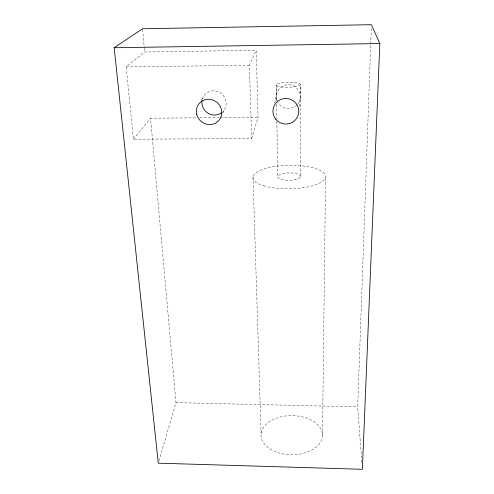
<?xml version="1.0" encoding="UTF-8"?>
<svg xmlns="http://www.w3.org/2000/svg" width="494" height="494" viewBox="0 0 494 494"><rect width="100%" height="100%" fill="white"/><g stroke="black" fill="none" stroke-linecap="round" stroke-linejoin="round"><path stroke-width="0.37" stroke-dasharray="2.47 1.85" d="M300.531 176.803A11.436 3.693 -0.9 0 0 284.414 173.301A11.436 3.693 -0.9 0 0 282.494 179.699A11.436 3.693 -0.9 0 0 300.531 176.803L300.136 84.085A12.066 2.55 -1.2 0 0 288.008 82.189A12.066 2.55 -1.2 0 0 276.269 84.647L276.504 101.332M322.502 435.257L325.565 176.5M361.861 462.452L357.687 406.883L370.704 44.732M370.728 43.966L371.34 27.009M299.345 106.667L300.259 98.25L300.204 84.56M274.615 103.289L276.455 95.404A11.973 11.949 -3.9 0 1 300.21 94.928L300.222 95.12M158.92 460.951L175.994 402.641L150.547 118.208L196.618 117.844M251.687 138.555L258.047 117.362L256.207 50.283L144.625 51.981L126.161 66.918L133.429 139.215L251.687 138.555L249.377 65.245L256.207 50.283M222.887 112.885L224.48 109.575M201.157 100.152L203.497 96.416M133.429 139.215L150.547 118.208M126.161 66.918L249.377 65.245M199.693 117.819L219.657 117.665M220.423 117.658L258.047 117.362M175.994 402.641L357.687 406.883M142.612 29.517L144.223 47.486M144.285 48.233L144.625 51.981M252.996 176.605L261.085 433.633M276.467 99.035L276.288 84.832M276.56 104.401L276.801 118.208M276.85 121.277L277.819 177.266M202.287 99.306A12.418 11.893 45.8 0 1 219.873 92.526A12.418 11.893 45.8 0 1 222.967 111.545M300.253 98.047A11.973 11.949 -3.9 0 1 297.956 103.783M297.16 104.747A11.973 11.949 -3.9 0 1 277.986 102.61M277.424 101.498A11.973 11.949 -3.9 0 1 276.541 98.516M300.247 84.746A12.066 2.55 -1.2 0 1 290.058 87.222L283.766 87.191A12.066 2.55 -1.2 0 1 276.288 85.314M263.629 185.763A36.346 11.751 -0.9 0 0 324.367 179.588A36.346 11.751 -0.9 0 0 279.672 165.861A36.346 11.751 -0.9 0 0 263.629 185.763M270.02 448.929A30.752 19.581 0.4 0 0 321.458 440.358A30.752 19.581 0.4 0 0 283.772 416.226A30.752 19.581 0.4 0 0 270.02 448.929"/><path stroke-width="0.74" d="M379.818 43.565L362.374 469.3L158.271 463.168L114.182 47.739L142.544 28.763L371.426 24.7L379.818 43.565L114.182 47.739M222.065 112.385A12.418 11.893 45.8 0 1 208.19 113.336A12.418 11.893 45.8 0 1 202.021 100.535M275.732 119.153A12.906 12.776 7.4 0 0 297.851 116.022A12.906 12.776 7.4 0 0 284.001 98.615A12.906 12.776 7.4 0 0 275.732 119.153M196.773 114.528A12.98 12.387 42.8 0 0 217.996 121.351A12.98 12.387 42.8 0 0 212.463 99.887A12.98 12.387 42.8 0 0 196.773 114.528"/></g></svg>
